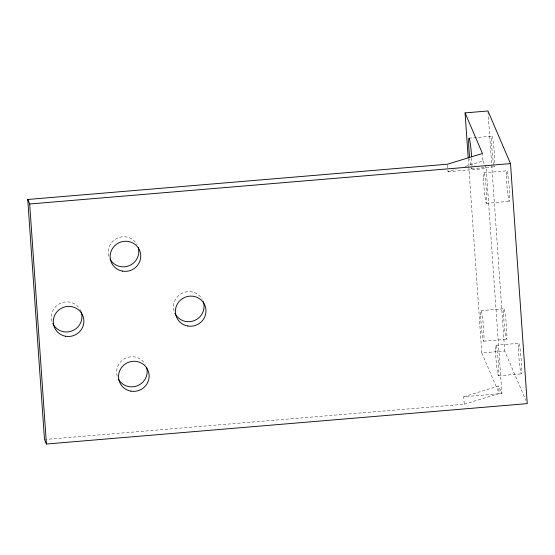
<?xml version="1.0" encoding="UTF-8"?>
<svg xmlns="http://www.w3.org/2000/svg" width="555" height="555" viewBox="0 0 555 555"><rect width="100%" height="100%" fill="white"/><g stroke="black" fill="none" stroke-linecap="round" stroke-linejoin="round"><path stroke-width="0.42" stroke-dasharray="2.77 2.08" d="M447.92 170.045L448.038 171.71L456.161 169.219M465.104 166.472L482.982 160.992L482.51 154.325M463.737 396.749L498.674 386.023L501.9 393.544L463.737 396.749L464.257 404.248L45.357 439.442M464.257 404.248L499.202 393.523L498.674 386.023M468.968 138.153L491.869 136.232M471.66 168.692L494.554 166.771M448.038 171.71L486.201 168.505L501.9 393.544M483.787 172.723L506.687 170.801M486.478 203.262L509.372 201.34M481.005 310.682L503.898 308.753M483.696 341.214L506.59 339.292M495.823 345.252L518.717 343.33M468.795 166.438L481.802 352.938L504.703 351.017L525.904 400.488M498.508 375.79L521.409 373.869M482.982 160.992L486.201 168.505M481.802 352.938L499.202 393.523M488.018 111.839L504.703 351.017M468.254 158.668L468.732 165.57M447.573 165.043L447.864 169.213M493.888 165.21A15.353 1.054 85.2 0 1 491.612 142.704A15.353 1.054 85.2 0 1 493.02 140.464A15.353 1.054 85.2 0 1 494.866 163.656M494.762 165.994A15.353 1.054 85.2 0 1 494.255 166.5M471.861 167.915A15.353 1.054 85.2 0 1 470.994 167.131M470.578 164.911A15.353 1.054 85.2 0 1 469.801 159.07M471.701 157.981A15.353 1.054 85.2 0 1 471.972 165.577M51.941 321.303A15.353 14.999 -23.2 0 1 61.688 302.766A15.353 14.999 -23.2 0 1 80.843 311.077M117.181 376.186A15.353 14.999 -23.2 0 1 126.179 357.94A15.353 14.999 -23.2 0 1 145.41 364.531M174.055 311.05A15.353 14.999 -23.2 0 1 183.046 292.797A15.353 14.999 -23.2 0 1 202.284 299.395M108.808 256.167A15.353 14.999 -23.2 0 1 117.806 237.922A15.353 14.999 -23.2 0 1 137.036 244.512M503.607 313.922A15.353 1.054 85.2 0 0 506.292 339.029A15.353 1.054 85.2 0 0 505.841 319.125A15.353 1.054 85.2 0 0 503.607 313.922M518.425 348.491A15.353 1.054 85.2 0 0 521.11 373.598A15.353 1.054 85.2 0 0 520.659 353.701A15.353 1.054 85.2 0 0 518.425 348.491M506.389 175.97A15.353 1.054 85.2 0 0 509.074 201.076A15.353 1.054 85.2 0 0 508.623 181.173A15.353 1.054 85.2 0 0 506.389 175.97M483.495 177.891A15.353 1.054 85.2 0 0 486.18 202.998A15.353 1.054 85.2 0 0 485.722 183.095A15.353 1.054 85.2 0 0 483.495 177.891M495.525 350.42A15.353 1.054 85.2 0 0 498.217 375.527A15.353 1.054 85.2 0 0 497.759 355.623A15.353 1.054 85.2 0 0 495.525 350.42M480.706 315.844A15.353 1.054 85.2 0 0 483.398 340.95A15.353 1.054 85.2 0 0 482.94 321.054A15.353 1.054 85.2 0 0 480.706 315.844"/><path stroke-width="0.83" d="M465.062 112.901L487.956 110.979L510.503 163.593L527.25 403.631L46.426 444.021L44.497 439.511L27.75 199.474L447.517 164.211L482.455 153.485L465.062 112.901L468.191 157.8M27.75 199.474L29.686 203.983L510.503 163.593M29.686 203.983L46.426 444.021M469.641 157.558A15.353 1.054 85.2 0 1 468.996 138.133A15.353 1.054 85.2 0 1 471.604 156.427M81.127 311.806A15.353 14.999 -23.2 0 1 72.365 330.801A15.353 14.999 -23.2 0 1 52.774 323.503M146.603 367.431A15.353 14.999 -23.2 0 1 137.612 385.676A15.353 14.999 -23.2 0 1 118.375 379.086M203.241 301.545A15.353 14.999 -23.2 0 1 194.479 320.54A15.353 14.999 -23.2 0 1 174.887 313.242M138.237 247.412A15.353 14.999 -23.2 0 1 129.239 265.658A15.353 14.999 -23.2 0 1 110.001 259.067M65.643 336.261A15.353 14.999 -23.2 0 0 83.056 316.315A15.353 14.999 -23.2 0 0 57.047 311.737A15.353 14.999 -23.2 0 0 65.643 336.261M130.89 391.143A15.353 14.999 -23.2 0 0 148.303 371.198A15.353 14.999 -23.2 0 0 122.294 366.619A15.353 14.999 -23.2 0 0 130.89 391.143M187.756 326A15.353 14.999 -23.2 0 0 205.17 306.055A15.353 14.999 -23.2 0 0 179.161 301.476A15.353 14.999 -23.2 0 0 187.756 326M122.516 271.124A15.353 14.999 -23.2 0 0 139.929 251.179A15.353 14.999 -23.2 0 0 113.921 246.6A15.353 14.999 -23.2 0 0 122.516 271.124"/></g></svg>
